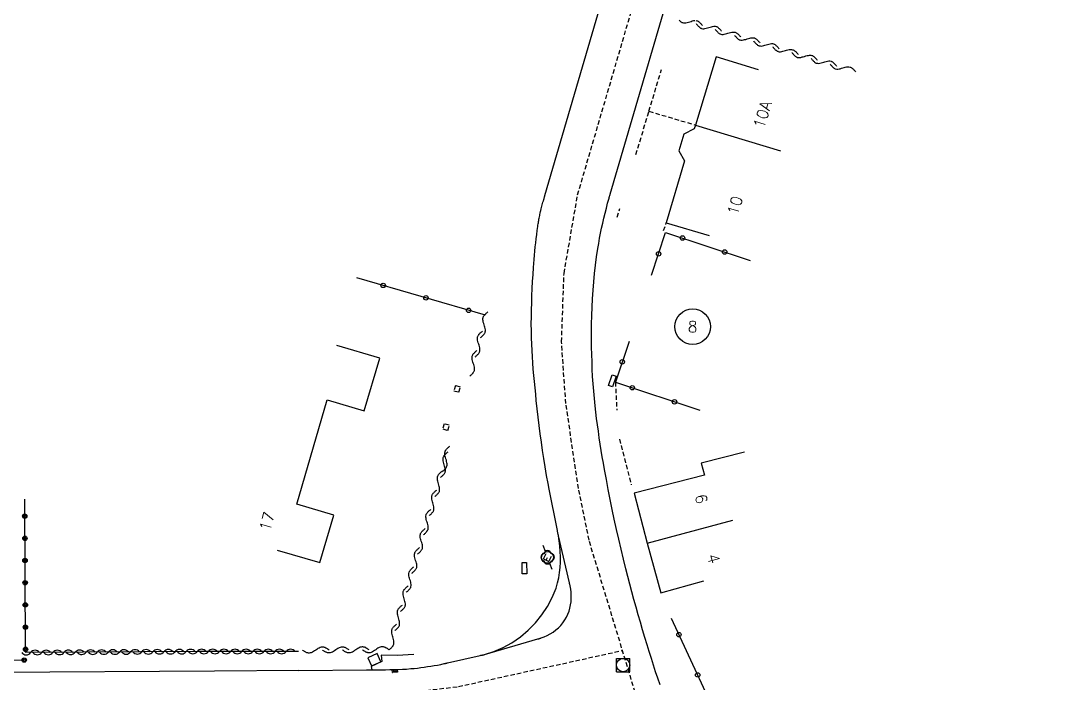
# Model space of a CAD drawing. Header units: millimetres. Extents: x 107999 to 109001, y 146999 to 148001.
# Drawn here: x 108109.5 to 108225.8, y 147468.5 to 147543.1 of the extents above; entities that cross this region are included whole.
import ezdxf
from ezdxf.enums import TextEntityAlignment as Align

# ---------------------------------------------------------------- set-up
doc = ezdxf.new("R2010")
doc.units = ezdxf.units.MM
doc.linetypes.add('DASHED', pattern=[0.75, 0.5, -0.25])
doc.layers.get('0').update_dxf_attribs({"linetype": 'CONTINUOUS'})
for name, color, linetype in [('W0001', 6, 'DASHED'), ('W0008', 7, 'CONTINUOUS'), ('W0100', 7, 'CONTINUOUS'), ('W0112', 1, 'DASHED'), ('W0300', 7, 'CONTINUOUS'), ('W0310', 3, 'CONTINUOUS'), ('W0322', 7, 'CONTINUOUS'), ('W0334', 7, 'CONTINUOUS'), ('W0400', 7, 'CONTINUOUS'), ('W0420', 7, 'CONTINUOUS'), ('W0471', 7, 'CONTINUOUS'), ('W0991', 7, 'CONTINUOUS'), ('W1102', 7, 'CONTINUOUS')]:
    doc.layers.add(name, color=color, linetype=linetype)
doc.styles.get("Standard").update_dxf_attribs({"font": 'romans.shx', "width": 0.85})

# ---------------------------------------------------------------- blocks, each defined once
blk = doc.blocks.new('T400')
for p, q in [((-0.15, 0.3), (0.15, 0.3)), ((-0.15, -0.25), (-0.15, 0.3)), ((-0.15, 0.15), (0.15, 0.15)), ((-0.15, 0), (0.15, 0)), ((0.15, 0.3), (0.15, -0.25)), ((-0.15, -0.15), (0.15, -0.15)), ((-0.15, -0.25), (-0.15, -0.3)), ((-0.15, -0.3), (0.15, -0.3)), ((0.15, -0.3), (0.15, -0.25))]:
    blk.add_line(p, q)
blk = doc.blocks.new('t310o')
at = {"color": 0, "linetype": 'Continuous'}
for centre, start, end in [((-0.5, 0.38), 216.8699, 323.1304), ((0.5, -0.37), 36.8699, 143.1303)]:
    blk.add_arc(centre, 0.625, start, end, dxfattribs=at)
blk = doc.blocks.new('t322o')
at = {"color": 0, "linetype": 'Continuous'}
for radius in [0.25, 0.15]:
    blk.add_circle((0, 0), radius, dxfattribs=at)
blk = doc.blocks.new('T471')
for p, q in [((-0.333334, 0.333334), (-0.333334, -0.333334)), ((-0.333334, 0.333334), (0.333334, 0.333334)), ((-0.333334, 0), (0, 0)), ((0.500001, 0.500001), (1.000002, 1.000002)), ((-0.500001, -0.500001), (-1.000002, -1.000002)), ((-0.333334, -0.333334), (0.333334, -0.333334))]:
    blk.add_line(p, q)
blk.add_ellipse((0, 0), major_axis=(0.471405, 0.471405), ratio=1, start_param=5.4977871438, end_param=11.780972451)
blk = doc.blocks.new('T420')
for p, q in [((0.75, 0.75), (-0.75, 0.75)), ((-0.75, 0.75), (-0.75, -0.75)), ((0.75, 0.75), (0.75, -0.75)), ((0.75, -0.75), (-0.75, -0.75))]:
    blk.add_line(p, q)
blk.add_ellipse((0, 0), major_axis=(-0.53, 0.53), ratio=1, start_param=3.926991, end_param=10.210176)

msp = doc.modelspace()

# ---------------------------------------------------------------- linework, layer by layer
at = {"layer": 'W0001'}
for points in [[(108189.67, 147438.31), (108185.67, 147449.11), (108180.15, 147462.47), (108173.43, 147484.62), (108172.26, 147490.44), (108170.82, 147500), (108170.34, 147506.94), (108170.62, 147514.66), (108172.15, 147523.5), (108203.24, 147629.78), (108211.31, 147657.53), (108223.87, 147700.75), (108225.04, 147707.36), (108225.12, 147716.66), (108224.59, 147727.77), (108224.77, 147745.03), (108226.95, 147755.03), (108229.61, 147761.78), (108233.59, 147771.02)], [(108140.79, 147467.47), (108151.09, 147467.56), (108155.12, 147467.7), (108158.73, 147468.14), (108177.2, 147472.2)]]:
    msp.add_lwpolyline(points, dxfattribs=at)
at = {"layer": 'W0008'}
for points in [[(108169.87, 147485.72), (108168.91, 147490.55), (108168.91, 147490.55), (108168.91, 147490.59), (108168.9, 147490.64), (108168.89, 147490.69), (108168.88, 147490.73), (108168.88, 147490.78), (108168.87, 147490.81), (108168.86, 147490.86), (108168.84, 147490.91), (108168.84, 147490.95), (108168.83, 147491), (108168.83, 147491), (108168.66, 147491.92), (108168.49, 147492.86), (108168.34, 147493.8), (108168.2, 147494.72), (108168.07, 147495.66), (108167.95, 147496.59), (108167.82, 147497.53), (108167.71, 147498.47), (108167.6, 147499.41), (108167.5, 147500.36), (108167.43, 147501.06), (108167.36, 147501.77), (108167.29, 147502.47), (108167.23, 147503.17), (108167.16, 147503.88), (108167.11, 147504.58), (108167.06, 147505.28), (108167.02, 147505.98), (108166.98, 147506.69), (108166.96, 147507.39), (108166.96, 147507.39), (108166.95, 147508.19), (108166.94, 147508.98), (108166.95, 147509.77), (108166.95, 147510.56), (108166.98, 147511.36), (108167.01, 147512.14), (108167.05, 147512.94), (108167.09, 147513.73), (108167.14, 147514.52), (108167.2, 147515.31), (108167.23, 147515.78), (108167.27, 147516.23), (108167.3, 147516.7), (108167.34, 147517.17), (108167.39, 147517.64), (108167.44, 147518.09), (108167.49, 147518.56), (108167.55, 147519.03), (108167.61, 147519.48), (108167.67, 147519.95), (108167.67, 147519.95), (108167.69, 147520.08), (108167.71, 147520.22), (108167.73, 147520.36), (108167.75, 147520.48), (108167.77, 147520.62), (108167.8, 147520.77), (108167.82, 147520.89), (108167.85, 147521.03), (108167.88, 147521.16), (108167.9, 147521.3), (108167.94, 147521.45), (108167.97, 147521.61), (108168.01, 147521.75), (108168.05, 147521.91), (108168.09, 147522.06), (108168.12, 147522.22), (108168.17, 147522.36), (108168.21, 147522.52), (108168.25, 147522.67), (108168.3, 147522.83), (108168.31, 147522.88), (108168.33, 147522.94), (108168.35, 147523), (108168.37, 147523.06), (108168.38, 147523.11), (108168.4, 147523.17), (108168.41, 147523.23), (108168.44, 147523.3), (108168.45, 147523.34), (108168.47, 147523.41), (108189.14, 147594.08)], [(108181.44, 147468.33), (108181.18, 147469.08), (108180.93, 147469.81), (108180.69, 147470.56), (108180.45, 147471.31), (108180.21, 147472.08), (108179.98, 147472.83), (108179.72, 147473.67), (108179.46, 147474.53), (108179.21, 147475.38), (108178.97, 147476.23), (108178.73, 147477.09), (108178.49, 147477.95), (108178.26, 147478.81), (108178.02, 147479.67), (108177.8, 147480.53), (108177.59, 147481.39), (108177.3, 147482.5), (108177.04, 147483.61), (108176.78, 147484.73), (108176.52, 147485.84), (108176.28, 147486.97), (108176.04, 147488.08), (108175.81, 147489.2), (108175.59, 147490.33), (108175.38, 147491.45), (108175.17, 147492.58), (108175.17, 147492.58), (108175.05, 147493.3), (108174.92, 147494.02), (108174.8, 147494.73), (108174.7, 147495.44), (108174.59, 147496.16), (108174.48, 147496.88), (108174.38, 147497.59), (108174.29, 147498.31), (108174.2, 147499.03), (108174.12, 147499.75), (108174.12, 147499.75), (108174.04, 147500.58), (108173.97, 147501.41), (108173.9, 147502.22), (108173.84, 147503.05), (108173.8, 147503.88), (108173.77, 147504.7), (108173.73, 147505.52), (108173.71, 147506.34), (108173.7, 147507.17), (108173.7, 147508), (108173.71, 147508.95), (108173.73, 147509.91), (108173.77, 147510.84), (108173.82, 147511.8), (108173.88, 147512.75), (108173.96, 147513.69), (108174.05, 147514.64), (108174.16, 147515.58), (108174.29, 147516.53), (108174.43, 147517.47), (108174.43, 147517.47), (108174.52, 147518.03), (108174.62, 147518.61), (108174.73, 147519.17), (108174.85, 147519.75), (108174.97, 147520.31), (108175.1, 147520.88), (108175.23, 147521.44), (108175.38, 147522), (108175.52, 147522.56), (108175.69, 147523.12), (108175.69, 147523.12), (108175.7, 147523.17), (108175.71, 147523.22), (108175.73, 147523.27), (108175.74, 147523.31), (108175.75, 147523.36), (108175.77, 147523.41), (108175.78, 147523.45), (108175.8, 147523.5), (108175.8, 147523.55), (108175.82, 147523.59), (108184.69, 147553.94)], [(108140.77, 147469.96), (108148.38, 147470.02), (108148.41, 147470.02), (108148.44, 147470.02), (108148.46, 147470.02), (108148.49, 147470.02), (108148.52, 147470.03), (108148.54, 147470.03), (108148.57, 147470.03), (108148.59, 147470.03), (108148.62, 147470.03), (108148.65, 147470.03), (108148.65, 147470.03), (108149.12, 147470.03), (108149.59, 147470.03), (108150.07, 147470.03), (108150.55, 147470.03), (108151.02, 147470.05), (108151.49, 147470.06), (108151.96, 147470.06), (108152.44, 147470.09), (108152.91, 147470.11), (108153.38, 147470.16), (108153.76, 147470.19), (108154.14, 147470.22), (108154.52, 147470.27), (108154.89, 147470.31), (108155.27, 147470.38), (108155.64, 147470.44), (108156.02, 147470.5), (108156.39, 147470.56), (108156.76, 147470.64), (108157.13, 147470.72), (108157.13, 147470.72), (108157.17, 147470.73), (108157.2, 147470.73), (108157.24, 147470.75), (108157.27, 147470.75), (108157.31, 147470.77), (108157.34, 147470.77), (108157.38, 147470.78), (108157.42, 147470.78), (108157.45, 147470.8), (108157.49, 147470.8), (108161.2, 147471.64), (108161.24, 147471.66), (108161.29, 147471.66), (108161.34, 147471.67), (108161.39, 147471.69), (108161.44, 147471.69), (108161.48, 147471.7), (108161.53, 147471.72), (108161.58, 147471.72), (108161.62, 147471.73), (108161.67, 147471.75), (108162.73, 147472.08), (108163.77, 147472.52), (108164.76, 147473.08), (108165.71, 147473.73), (108166.59, 147474.48), (108167.41, 147475.31), (108168.14, 147476.2), (108168.77, 147477.16), (108169.3, 147478.17), (108169.72, 147479.22), (108169.72, 147479.22), (108169.88, 147479.8), (108170.02, 147480.38), (108170.12, 147480.97), (108170.18, 147481.56), (108170.22, 147482.16), (108170.22, 147482.75), (108170.2, 147483.34), (108170.15, 147483.94), (108170.08, 147484.53), (108169.98, 147485.11), (108169.98, 147485.11), (108169.98, 147485.17), (108169.96, 147485.23), (108169.95, 147485.3), (108169.94, 147485.36), (108169.92, 147485.42), (108169.91, 147485.48), (108169.9, 147485.55), (108169.89, 147485.61), (108169.88, 147485.67), (108169.87, 147485.72), (108169.87, 147485.72)], [(108161.67, 147471.75), (108167.69, 147473.5), (108167.73, 147473.52), (108167.76, 147473.53), (108167.8, 147473.53), (108167.83, 147473.55), (108167.87, 147473.56), (108167.9, 147473.56), (108167.94, 147473.58), (108167.97, 147473.59), (108168.01, 147473.59), (108168.04, 147473.61), (108168.39, 147473.73), (108168.73, 147473.89), (108169.07, 147474.08), (108169.39, 147474.28), (108169.7, 147474.52), (108169.98, 147474.77), (108170.25, 147475.03), (108170.49, 147475.33), (108170.71, 147475.64), (108170.9, 147475.97), (108171.05, 147476.28), (108171.18, 147476.62), (108171.28, 147476.97), (108171.36, 147477.33), (108171.41, 147477.67), (108171.44, 147478.03), (108171.44, 147478.41), (108171.41, 147478.77), (108171.38, 147479.11), (108171.31, 147479.47), (108171.31, 147479.47), (108171.3, 147479.5), (108171.3, 147479.53), (108171.29, 147479.58), (108171.28, 147479.61), (108171.27, 147479.66), (108171.26, 147479.69), (108171.25, 147479.72), (108171.24, 147479.77), (108171.23, 147479.8), (108171.23, 147479.83), (108169.98, 147485.11)]]:
    msp.add_lwpolyline(points, dxfattribs=at)
msp.add_lwpolyline([(108140.77, 147469.95), (108131.28, 147469.87), (108106.52, 147469.72), (108082.14, 147469.61), (108054.8, 147469.4), (108031.05, 147469.25), (108012.26, 147469.15), (108006.73, 147469.07), (108006.93, 147464.2), (108011.78, 147464.19), (108031.54, 147464.29), (108064.13, 147464.52), (108082.46, 147464.63), (108125.46, 147464.92, -0.408606), (108127.53, 147462.57), (108123.89, 147445.9), (108122.47, 147439.44)], format="xyb", dxfattribs=at)
at = {"layer": 'W0100'}
for points in [[(108192.51, 147537.58), (108187.73, 147539.03), (108185.41, 147531.36), (108185.28, 147530.94), (108184.1, 147530.34), (108183.52, 147528.47), (108184.19, 147527.33), (108182.13, 147520.33), (108186.94, 147518.92)], [(108138.34, 147483.48), (108143.15, 147482.09), (108144.7, 147487.45), (108140.55, 147488.66), (108143.96, 147500.42), (108148.14, 147499.2), (108149.88, 147505.12), (108145.07, 147506.53)], [(108190.91, 147494.52), (108186.06, 147493.28), (108186.41, 147491.94), (108178.52, 147489.92), (108179.97, 147484.3), (108181.53, 147478.7), (108186.34, 147480.03)], [(108148.53, 147471.39), (108148.94, 147470.47), (108149.99, 147470.94), (108149.58, 147471.86), (108148.53, 147471.39)]]:
    msp.add_lwpolyline(points, dxfattribs=at)
at = {"layer": 'W0112'}
for points in [[(108178.71, 147528.05), (108180.18, 147532.91), (108181.58, 147537.61)], [(108180.18, 147532.91), (108185.41, 147531.36)], [(108176.61, 147521), (108176.91, 147521.98)], [(108181.81, 147519.47), (108182.13, 147520.33)], [(108158.39, 147502.02), (108158.22, 147501.44), (108158.8, 147501.28), (108158.96, 147501.86), (108158.39, 147502.02)], [(108176.4, 147502.41), (108176.55, 147499.27)], [(108157.14, 147497.72), (108156.97, 147497.14), (108157.55, 147496.97), (108157.71, 147497.55), (108157.14, 147497.72)], [(108176.86, 147496), (108178.19, 147490.86)]]:
    msp.add_lwpolyline(points, dxfattribs=at)
at = {"layer": 'W0300'}
for centre, radius, start, end in [((108168.77, 147483.05), 0.401, 6.7098, 173.2902), ((108169.12, 147482.7), 0.409, 276.5819, 83.4181), ((108168.41, 147482.7), 0.393, 96.8428, 263.1572), ((108168.77, 147482.34), 0.401, 186.7098, 353.2902)]:
    msp.add_arc(centre, radius, start, end, dxfattribs=at)
at = {"layer": 'W0310'}
for points in [[(108183.57, 147543.16), (108183.62, 147543.11), (108183.67, 147543.06), (108183.72, 147543.02), (108183.77, 147542.97), (108183.83, 147542.94), (108183.88, 147542.91), (108183.95, 147542.89), (108184.07, 147542.86), (108184.2, 147542.86), (108184.34, 147542.88), (108184.48, 147542.91), (108184.62, 147542.95), (108184.76, 147542.98), (108184.91, 147543.03), (108185.05, 147543.08), (108185.19, 147543.11), (108185.32, 147543.12)], [(108185.45, 147543.12), (108185.58, 147543.09), (108185.63, 147543.08), (108185.7, 147543.05), (108185.75, 147543.02), (108185.8, 147542.97), (108185.85, 147542.94), (108185.91, 147542.89), (108185.95, 147542.84), (108186, 147542.78), (108186.05, 147542.73), (108186.1, 147542.67), (108186.15, 147542.62), (108186.2, 147542.56)], [(108185.48, 147542.78), (108185.53, 147542.72), (108185.57, 147542.66), (108185.62, 147542.61), (108185.67, 147542.56), (108185.72, 147542.5), (108185.77, 147542.45), (108185.82, 147542.41), (108185.88, 147542.36), (108185.93, 147542.31), (108185.98, 147542.28), (108186.04, 147542.25), (108186.1, 147542.23), (108186.22, 147542.2), (108186.35, 147542.2), (108186.48, 147542.22), (108186.62, 147542.25), (108186.77, 147542.3), (108186.91, 147542.34), (108187.06, 147542.39), (108187.2, 147542.42), (108187.34, 147542.45), (108187.48, 147542.48), (108187.61, 147542.48), (108187.73, 147542.45), (108187.8, 147542.44), (108187.85, 147542.41), (108187.91, 147542.38), (108187.96, 147542.33), (108188.01, 147542.28), (108188.06, 147542.23), (108188.11, 147542.19), (108188.16, 147542.14), (108188.21, 147542.08), (108188.26, 147542.03), (108188.3, 147541.97), (108188.35, 147541.91)], [(108187.63, 147542.12), (108187.68, 147542.06), (108187.73, 147542.02), (108187.78, 147541.95), (108187.83, 147541.91), (108187.88, 147541.84), (108187.93, 147541.8), (108187.98, 147541.75), (108188.03, 147541.72), (108188.09, 147541.67), (108188.14, 147541.64), (108188.2, 147541.61), (108188.26, 147541.59), (108188.38, 147541.56), (108188.51, 147541.56), (108188.65, 147541.58), (108188.79, 147541.61), (108188.93, 147541.66), (108189.07, 147541.7), (108189.21, 147541.73), (108189.35, 147541.78), (108189.49, 147541.81), (108189.63, 147541.83), (108189.76, 147541.81), (108189.88, 147541.8), (108189.95, 147541.78), (108190, 147541.75), (108190.05, 147541.72), (108190.11, 147541.67), (108190.16, 147541.64), (108190.21, 147541.59), (108190.27, 147541.55), (108190.31, 147541.48), (108190.36, 147541.44), (108190.41, 147541.38), (108190.46, 147541.33), (108190.51, 147541.27)], [(108189.79, 147541.48), (108189.84, 147541.42), (108189.88, 147541.38), (108189.93, 147541.31), (108189.98, 147541.27), (108190.03, 147541.2), (108190.08, 147541.16), (108190.13, 147541.11), (108190.18, 147541.06), (108190.23, 147541.02), (108190.29, 147540.98), (108190.34, 147540.95), (108190.41, 147540.94), (108190.53, 147540.92), (108190.66, 147540.91), (108190.8, 147540.94), (108190.94, 147540.97), (108191.08, 147541), (108191.22, 147541.05), (108191.37, 147541.09), (108191.51, 147541.12), (108191.65, 147541.16), (108191.79, 147541.19), (108191.91, 147541.19), (108192.04, 147541.16), (108192.1, 147541.14), (108192.16, 147541.11), (108192.21, 147541.08), (108192.27, 147541.03), (108192.31, 147540.98), (108192.37, 147540.94), (108192.41, 147540.89), (108192.47, 147540.84), (108192.52, 147540.78), (108192.56, 147540.73), (108192.61, 147540.67), (108192.66, 147540.61)], [(108191.95, 147540.83), (108191.99, 147540.77), (108192.04, 147540.72), (108192.09, 147540.66), (108192.14, 147540.61), (108192.19, 147540.55), (108192.23, 147540.5), (108192.29, 147540.45), (108192.34, 147540.41), (108192.39, 147540.36), (108192.45, 147540.33), (108192.5, 147540.3), (108192.56, 147540.28), (108192.69, 147540.27), (108192.81, 147540.25), (108192.95, 147540.28), (108193.09, 147540.31), (108193.23, 147540.34), (108193.38, 147540.39), (108193.52, 147540.44), (108193.66, 147540.47), (108193.8, 147540.5), (108193.95, 147540.53), (108194.07, 147540.53), (108194.2, 147540.5), (108194.26, 147540.48), (108194.31, 147540.45), (108194.37, 147540.42), (108194.42, 147540.38), (108194.47, 147540.33), (108194.52, 147540.28), (108194.57, 147540.23), (108194.62, 147540.19), (108194.67, 147540.12), (108194.72, 147540.08), (108194.77, 147540.02), (108194.81, 147539.95)], [(108194.09, 147540.17), (108194.14, 147540.11), (108194.19, 147540.06), (108194.24, 147540), (108194.29, 147539.95), (108194.34, 147539.89), (108194.39, 147539.84), (108194.44, 147539.8), (108194.49, 147539.77), (108194.55, 147539.72), (108194.6, 147539.69), (108194.66, 147539.66), (108194.72, 147539.64), (108194.84, 147539.61), (108194.97, 147539.61), (108195.11, 147539.62), (108195.25, 147539.66), (108195.39, 147539.7), (108195.53, 147539.75), (108195.67, 147539.78), (108195.81, 147539.83), (108195.95, 147539.86), (108196.09, 147539.88), (108196.22, 147539.86), (108196.34, 147539.84), (108196.41, 147539.83), (108196.46, 147539.8), (108196.52, 147539.77), (108196.57, 147539.72), (108196.62, 147539.69), (108196.67, 147539.64), (108196.73, 147539.59), (108196.77, 147539.53), (108196.82, 147539.48), (108196.88, 147539.42), (108196.92, 147539.38), (108196.97, 147539.31)], [(108196.25, 147539.53), (108196.3, 147539.47), (108196.34, 147539.42), (108196.39, 147539.36), (108196.45, 147539.31), (108196.49, 147539.25), (108196.54, 147539.2), (108196.59, 147539.16), (108196.64, 147539.11), (108196.7, 147539.06), (108196.75, 147539.03), (108196.8, 147539), (108196.87, 147538.98), (108196.99, 147538.97), (108197.12, 147538.95), (108197.26, 147538.98), (108197.4, 147539.02), (108197.54, 147539.05), (108197.68, 147539.09), (108197.83, 147539.14), (108197.97, 147539.17), (108198.11, 147539.2), (108198.24, 147539.22), (108198.38, 147539.22), (108198.5, 147539.2), (108198.56, 147539.19), (108198.62, 147539.16), (108198.67, 147539.12), (108198.73, 147539.08), (108198.78, 147539.03), (108198.83, 147538.98), (108198.88, 147538.94), (108198.93, 147538.89), (108198.98, 147538.83), (108199.03, 147538.78), (108199.08, 147538.72), (108199.12, 147538.66)], [(108198.41, 147538.88), (108198.45, 147538.81), (108198.5, 147538.77), (108198.55, 147538.7), (108198.6, 147538.66), (108198.65, 147538.59), (108198.7, 147538.55), (108198.75, 147538.5), (108198.8, 147538.45), (108198.85, 147538.41), (108198.91, 147538.38), (108198.96, 147538.34), (108199.02, 147538.33), (108199.15, 147538.31), (108199.27, 147538.3), (108199.41, 147538.33), (108199.55, 147538.36), (108199.7, 147538.39), (108199.84, 147538.44), (108199.98, 147538.48), (108200.12, 147538.52), (108200.27, 147538.55), (108200.41, 147538.58), (108200.53, 147538.58), (108200.66, 147538.55), (108200.72, 147538.53), (108200.77, 147538.5), (108200.83, 147538.47), (108200.88, 147538.42), (108200.93, 147538.38), (108200.98, 147538.33), (108201.03, 147538.28), (108201.09, 147538.23), (108201.13, 147538.17), (108201.18, 147538.12), (108201.23, 147538.06), (108201.27, 147538)], [(108200.55, 147538.22), (108200.6, 147538.16), (108200.65, 147538.11), (108200.7, 147538.05), (108200.75, 147538), (108200.8, 147537.94), (108200.85, 147537.89), (108200.9, 147537.84), (108200.95, 147537.81), (108201.01, 147537.77), (108201.06, 147537.73), (108201.12, 147537.7), (108201.18, 147537.69), (108201.3, 147537.66), (108201.43, 147537.66), (108201.57, 147537.67), (108201.71, 147537.7), (108201.85, 147537.75), (108201.99, 147537.8), (108202.13, 147537.83), (108202.27, 147537.88), (108202.41, 147537.91), (108202.55, 147537.92), (108202.68, 147537.91), (108202.8, 147537.89), (108202.87, 147537.88), (108202.92, 147537.84), (108202.98, 147537.81), (108203.03, 147537.77), (108203.09, 147537.73), (108203.13, 147537.69), (108203.19, 147537.64), (108203.23, 147537.58), (108203.28, 147537.53), (108203.34, 147537.47), (108203.38, 147537.42), (108203.43, 147537.36)], [(108161.23, 147507.42), (108161.28, 147507.47), (108161.34, 147507.53), (108161.4, 147507.58), (108161.45, 147507.61), (108161.5, 147507.67), (108161.55, 147507.72), (108161.59, 147507.78), (108161.63, 147507.83), (108161.67, 147507.89), (108161.7, 147507.94), (108161.73, 147508), (108161.75, 147508.06), (108161.77, 147508.19), (108161.77, 147508.31), (108161.74, 147508.45), (108161.71, 147508.59), (108161.67, 147508.73), (108161.62, 147508.88), (108161.58, 147509.02), (108161.53, 147509.16), (108161.51, 147509.3), (108161.48, 147509.44), (108161.48, 147509.56), (108161.51, 147509.69), (108161.53, 147509.75), (108161.55, 147509.8), (108161.59, 147509.86), (108161.62, 147509.91), (108161.66, 147509.97), (108161.71, 147510.02), (108161.77, 147510.06), (108161.81, 147510.12), (108161.87, 147510.17), (108161.92, 147510.22), (108161.98, 147510.27), (108162.04, 147510.31)], [(108160.62, 147505.27), (108160.68, 147505.31), (108160.73, 147505.36), (108160.79, 147505.41), (108160.84, 147505.45), (108160.89, 147505.52), (108160.94, 147505.56), (108160.98, 147505.61), (108161.02, 147505.67), (108161.06, 147505.72), (108161.09, 147505.78), (108161.12, 147505.83), (108161.14, 147505.89), (108161.16, 147506.02), (108161.16, 147506.14), (108161.14, 147506.28), (108161.11, 147506.42), (108161.06, 147506.56), (108161.02, 147506.7), (108160.97, 147506.84), (108160.93, 147506.98), (108160.9, 147507.12), (108160.88, 147507.27), (108160.88, 147507.39), (108160.9, 147507.52), (108160.92, 147507.58), (108160.95, 147507.62), (108160.98, 147507.69), (108161.02, 147507.73), (108161.05, 147507.8), (108161.1, 147507.84), (108161.15, 147507.89), (108161.2, 147507.95), (108161.26, 147508), (108161.31, 147508.05), (108161.38, 147508.09), (108161.43, 147508.14)], [(108160.01, 147503.09), (108160.07, 147503.14), (108160.12, 147503.19), (108160.18, 147503.23), (108160.23, 147503.28), (108160.28, 147503.34), (108160.33, 147503.39), (108160.38, 147503.44), (108160.41, 147503.5), (108160.45, 147503.55), (108160.48, 147503.61), (108160.51, 147503.66), (108160.53, 147503.72), (108160.55, 147503.84), (108160.55, 147503.97), (108160.53, 147504.11), (108160.5, 147504.25), (108160.46, 147504.39), (108160.41, 147504.53), (108160.37, 147504.67), (108160.32, 147504.81), (108160.29, 147504.95), (108160.27, 147505.09), (108160.27, 147505.22), (108160.29, 147505.34), (108160.31, 147505.41), (108160.34, 147505.47), (108160.37, 147505.52), (108160.41, 147505.58), (108160.45, 147505.62), (108160.49, 147505.69), (108160.54, 147505.73), (108160.59, 147505.78), (108160.65, 147505.83), (108160.7, 147505.89), (108160.77, 147505.94), (108160.82, 147505.98)], [(108156.91, 147492.33), (108156.96, 147492.38), (108157.02, 147492.42), (108157.08, 147492.47), (108157.13, 147492.52), (108157.18, 147492.58), (108157.23, 147492.62), (108157.28, 147492.67), (108157.32, 147492.73), (108157.36, 147492.78), (108157.39, 147492.84), (108157.41, 147492.89), (108157.44, 147492.95), (108157.46, 147493.08), (108157.46, 147493.2), (108157.45, 147493.34), (108157.41, 147493.48), (108157.38, 147493.62), (108157.33, 147493.77), (108157.29, 147493.91), (108157.25, 147494.05), (108157.22, 147494.19), (108157.2, 147494.33), (108157.2, 147494.45), (108157.23, 147494.58), (108157.25, 147494.64), (108157.27, 147494.69), (108157.3, 147494.75), (108157.34, 147494.8), (108157.38, 147494.86), (108157.43, 147494.91), (108157.48, 147494.95), (108157.53, 147495.02), (108157.59, 147495.06), (108157.64, 147495.11), (108157.7, 147495.16), (108157.76, 147495.2)], [(108156.71, 147491.69), (108156.77, 147491.73), (108156.83, 147491.78), (108156.88, 147491.83), (108156.94, 147491.88), (108156.99, 147491.94), (108157.04, 147491.98), (108157.09, 147492.03), (108157.13, 147492.09), (108157.17, 147492.14), (108157.2, 147492.2), (108157.23, 147492.25), (108157.25, 147492.31), (108157.27, 147492.44), (108157.27, 147492.56), (108157.25, 147492.7), (108157.22, 147492.83), (108157.18, 147492.97), (108157.13, 147493.12), (108157.09, 147493.27), (108157.05, 147493.41), (108157.02, 147493.55), (108157.01, 147493.69), (108157.01, 147493.81), (108157.03, 147493.94), (108157.05, 147494), (108157.08, 147494.05), (108157.11, 147494.11), (108157.15, 147494.16), (108157.2, 147494.22), (108157.24, 147494.27), (108157.29, 147494.31), (108157.34, 147494.38), (108157.4, 147494.42), (108157.45, 147494.47), (108157.52, 147494.52), (108157.57, 147494.56)], [(108156.07, 147489.53), (108156.13, 147489.58), (108156.19, 147489.62), (108156.24, 147489.67), (108156.3, 147489.72), (108156.35, 147489.78), (108156.4, 147489.83), (108156.45, 147489.88), (108156.49, 147489.94), (108156.53, 147489.98), (108156.56, 147490.05), (108156.59, 147490.09), (108156.61, 147490.16), (108156.62, 147490.28), (108156.62, 147490.41), (108156.61, 147490.55), (108156.58, 147490.67), (108156.54, 147490.81), (108156.49, 147490.97), (108156.45, 147491.11), (108156.41, 147491.25), (108156.38, 147491.39), (108156.37, 147491.53), (108156.37, 147491.66), (108156.39, 147491.78), (108156.41, 147491.84), (108156.44, 147491.89), (108156.47, 147491.95), (108156.51, 147492), (108156.55, 147492.06), (108156.6, 147492.11), (108156.65, 147492.16), (108156.7, 147492.22), (108156.76, 147492.27), (108156.81, 147492.31), (108156.88, 147492.36), (108156.93, 147492.41)], [(108155.43, 147487.38), (108155.49, 147487.42), (108155.55, 147487.47), (108155.6, 147487.52), (108155.66, 147487.56), (108155.71, 147487.62), (108155.76, 147487.67), (108155.8, 147487.72), (108155.85, 147487.78), (108155.89, 147487.83), (108155.92, 147487.89), (108155.95, 147487.94), (108155.97, 147488), (108155.98, 147488.12), (108155.98, 147488.25), (108155.97, 147488.39), (108155.94, 147488.52), (108155.9, 147488.66), (108155.85, 147488.81), (108155.81, 147488.95), (108155.77, 147489.09), (108155.74, 147489.23), (108155.73, 147489.38), (108155.73, 147489.5), (108155.75, 147489.62), (108155.77, 147489.69), (108155.8, 147489.73), (108155.83, 147489.8), (108155.87, 147489.84), (108155.91, 147489.91), (108155.96, 147489.95), (108156.01, 147490), (108156.06, 147490.06), (108156.12, 147490.11), (108156.17, 147490.16), (108156.23, 147490.2), (108156.29, 147490.25)], [(108154.79, 147485.22), (108154.84, 147485.27), (108154.91, 147485.31), (108154.96, 147485.36), (108155.02, 147485.41), (108155.06, 147485.47), (108155.12, 147485.52), (108155.16, 147485.56), (108155.2, 147485.62), (108155.24, 147485.67), (108155.27, 147485.73), (108155.3, 147485.78), (108155.32, 147485.84), (108155.34, 147485.97), (108155.34, 147486.09), (108155.33, 147486.23), (108155.3, 147486.38), (108155.26, 147486.52), (108155.21, 147486.66), (108155.16, 147486.8), (108155.12, 147486.94), (108155.09, 147487.08), (108155.08, 147487.22), (108155.08, 147487.34), (108155.1, 147487.47), (108155.12, 147487.53), (108155.15, 147487.58), (108155.18, 147487.64), (108155.22, 147487.69), (108155.27, 147487.75), (108155.31, 147487.8), (108155.36, 147487.84), (108155.41, 147487.91), (108155.47, 147487.95), (108155.52, 147488), (108155.59, 147488.05), (108155.64, 147488.09)], [(108154.14, 147483.06), (108154.2, 147483.11), (108154.26, 147483.16), (108154.31, 147483.2), (108154.37, 147483.25), (108154.42, 147483.31), (108154.47, 147483.36), (108154.52, 147483.41), (108154.56, 147483.47), (108154.6, 147483.52), (108154.63, 147483.58), (108154.66, 147483.62), (108154.68, 147483.69), (108154.7, 147483.81), (108154.7, 147483.94), (108154.68, 147484.08), (108154.65, 147484.2), (108154.61, 147484.34), (108154.56, 147484.5), (108154.52, 147484.64), (108154.48, 147484.78), (108154.45, 147484.92), (108154.44, 147485.06), (108154.44, 147485.19), (108154.46, 147485.31), (108154.48, 147485.38), (108154.51, 147485.42), (108154.54, 147485.48), (108154.58, 147485.53), (108154.62, 147485.59), (108154.67, 147485.64), (108154.72, 147485.69), (108154.77, 147485.75), (108154.83, 147485.8), (108154.88, 147485.84), (108154.95, 147485.89), (108155, 147485.94)], [(108153.5, 147480.91), (108153.56, 147480.95), (108153.62, 147481), (108153.67, 147481.05), (108153.73, 147481.09), (108153.78, 147481.16), (108153.83, 147481.2), (108153.88, 147481.25), (108153.92, 147481.31), (108153.96, 147481.36), (108153.99, 147481.42), (108154.02, 147481.47), (108154.04, 147481.53), (108154.05, 147481.66), (108154.05, 147481.78), (108154.04, 147481.92), (108154.01, 147482.05), (108153.97, 147482.19), (108153.92, 147482.34), (108153.88, 147482.48), (108153.84, 147482.62), (108153.81, 147482.77), (108153.8, 147482.91), (108153.8, 147483.03), (108153.82, 147483.16), (108153.84, 147483.22), (108153.87, 147483.27), (108153.9, 147483.33), (108153.94, 147483.38), (108153.98, 147483.44), (108154.03, 147483.48), (108154.08, 147483.53), (108154.13, 147483.59), (108154.19, 147483.64), (108154.24, 147483.69), (108154.3, 147483.73), (108154.36, 147483.78)], [(108152.86, 147478.75), (108152.91, 147478.8), (108152.98, 147478.84), (108153.03, 147478.89), (108153.09, 147478.94), (108153.13, 147479), (108153.19, 147479.05), (108153.23, 147479.09), (108153.27, 147479.16), (108153.31, 147479.2), (108153.34, 147479.27), (108153.37, 147479.31), (108153.39, 147479.38), (108153.41, 147479.5), (108153.41, 147479.62), (108153.4, 147479.77), (108153.37, 147479.91), (108153.33, 147480.05), (108153.28, 147480.19), (108153.24, 147480.33), (108153.2, 147480.47), (108153.17, 147480.61), (108153.16, 147480.75), (108153.16, 147480.88), (108153.18, 147481), (108153.2, 147481.06), (108153.23, 147481.11), (108153.26, 147481.17), (108153.3, 147481.22), (108153.34, 147481.28), (108153.38, 147481.33), (108153.44, 147481.38), (108153.48, 147481.44), (108153.54, 147481.48), (108153.59, 147481.53), (108153.66, 147481.58), (108153.71, 147481.62)], [(108152.21, 147476.59), (108152.27, 147476.64), (108152.33, 147476.69), (108152.38, 147476.73), (108152.44, 147476.78), (108152.49, 147476.84), (108152.54, 147476.89), (108152.59, 147476.94), (108152.63, 147477), (108152.67, 147477.05), (108152.7, 147477.11), (108152.73, 147477.16), (108152.75, 147477.22), (108152.77, 147477.34), (108152.77, 147477.47), (108152.75, 147477.61), (108152.72, 147477.73), (108152.68, 147477.88), (108152.63, 147478.03), (108152.59, 147478.17), (108152.55, 147478.31), (108152.52, 147478.45), (108152.51, 147478.59), (108152.51, 147478.72), (108152.53, 147478.84), (108152.55, 147478.91), (108152.58, 147478.95), (108152.61, 147479.02), (108152.65, 147479.06), (108152.7, 147479.12), (108152.74, 147479.17), (108152.79, 147479.22), (108152.84, 147479.28), (108152.9, 147479.33), (108152.95, 147479.38), (108153.02, 147479.42), (108153.07, 147479.47)], [(108151.57, 147474.44), (108151.63, 147474.48), (108151.69, 147474.53), (108151.74, 147474.58), (108151.8, 147474.62), (108151.85, 147474.69), (108151.9, 147474.73), (108151.95, 147474.78), (108151.99, 147474.84), (108152.03, 147474.89), (108152.06, 147474.95), (108152.09, 147475), (108152.11, 147475.06), (108152.12, 147475.19), (108152.12, 147475.31), (108152.11, 147475.45), (108152.08, 147475.58), (108152.04, 147475.72), (108151.99, 147475.88), (108151.95, 147476.02), (108151.91, 147476.16), (108151.88, 147476.3), (108151.87, 147476.44), (108151.87, 147476.56), (108151.89, 147476.69), (108151.91, 147476.75), (108151.94, 147476.8), (108151.97, 147476.86), (108152.01, 147476.91), (108152.05, 147476.97), (108152.1, 147477.02), (108152.15, 147477.06), (108152.2, 147477.12), (108152.26, 147477.17), (108152.31, 147477.22), (108152.38, 147477.27), (108152.43, 147477.31)], [(108150.93, 147472.28), (108150.98, 147472.33), (108151.05, 147472.38), (108151.1, 147472.42), (108151.16, 147472.47), (108151.2, 147472.53), (108151.26, 147472.58), (108151.3, 147472.62), (108151.34, 147472.69), (108151.38, 147472.73), (108151.41, 147472.8), (108151.44, 147472.84), (108151.46, 147472.91), (108151.48, 147473.03), (108151.48, 147473.16), (108151.47, 147473.3), (108151.44, 147473.44), (108151.4, 147473.58), (108151.35, 147473.72), (108151.31, 147473.86), (108151.27, 147474), (108151.24, 147474.14), (108151.23, 147474.28), (108151.23, 147474.41), (108151.25, 147474.53), (108151.27, 147474.59), (108151.3, 147474.64), (108151.33, 147474.7), (108151.37, 147474.75), (108151.41, 147474.81), (108151.45, 147474.86), (108151.51, 147474.91), (108151.55, 147474.97), (108151.61, 147475.02), (108151.66, 147475.06), (108151.73, 147475.11), (108151.78, 147475.16)], [(108140.75, 147472.09), (108129.5, 147472.09), (108109.98, 147471.96)], [(108144.18, 147472.25), (108144.12, 147472.3), (108144.05, 147472.33), (108143.99, 147472.38), (108143.93, 147472.42), (108143.87, 147472.45), (108143.8, 147472.48), (108143.73, 147472.52), (108143.67, 147472.55), (108143.61, 147472.56), (108143.55, 147472.58), (108143.48, 147472.59), (108143.42, 147472.59), (108143.3, 147472.58), (108143.17, 147472.55), (108143.05, 147472.48), (108142.92, 147472.42), (108142.8, 147472.33), (108142.68, 147472.25), (108142.55, 147472.17), (108142.43, 147472.09), (108142.3, 147472.02), (108142.18, 147471.95), (108142.05, 147471.92), (108141.93, 147471.91), (108141.87, 147471.91), (108141.8, 147471.92), (108141.74, 147471.94), (108141.68, 147471.95), (108141.62, 147471.98), (108141.55, 147472), (108141.49, 147472.05), (108141.43, 147472.08), (108141.37, 147472.11), (108141.3, 147472.16), (108141.24, 147472.19), (108141.18, 147472.23)], [(108146.43, 147472.27), (108146.37, 147472.31), (108146.3, 147472.34), (108146.23, 147472.39), (108146.18, 147472.42), (108146.12, 147472.45), (108146.05, 147472.5), (108145.98, 147472.52), (108145.92, 147472.55), (108145.86, 147472.56), (108145.8, 147472.58), (108145.73, 147472.59), (108145.67, 147472.59), (108145.55, 147472.58), (108145.43, 147472.55), (108145.3, 147472.5), (108145.18, 147472.42), (108145.05, 147472.34), (108144.93, 147472.27), (108144.8, 147472.17), (108144.68, 147472.09), (108144.55, 147472.03), (108144.43, 147471.97), (108144.3, 147471.94), (108144.18, 147471.92), (108144.12, 147471.92), (108144.05, 147471.94), (108143.99, 147471.95), (108143.93, 147471.97), (108143.87, 147472), (108143.8, 147472.03), (108143.74, 147472.06), (108143.68, 147472.09), (108143.62, 147472.12), (108143.55, 147472.17), (108143.49, 147472.2), (108143.43, 147472.25)], [(108148.68, 147472.28), (108148.62, 147472.33), (108148.55, 147472.36), (108148.48, 147472.41), (108148.43, 147472.44), (108148.37, 147472.47), (108148.3, 147472.52), (108148.23, 147472.53), (108148.17, 147472.56), (108148.11, 147472.58), (108148.05, 147472.59), (108147.98, 147472.61), (108147.92, 147472.61), (108147.8, 147472.59), (108147.68, 147472.56), (108147.55, 147472.5), (108147.43, 147472.44), (108147.3, 147472.36), (108147.18, 147472.27), (108147.05, 147472.19), (108146.93, 147472.09), (108146.8, 147472.03), (108146.68, 147471.97), (108146.55, 147471.94), (108146.43, 147471.92), (108146.37, 147471.92), (108146.3, 147471.94), (108146.24, 147471.95), (108146.18, 147471.97), (108146.12, 147472), (108146.05, 147472.03), (108145.99, 147472.06), (108145.93, 147472.09), (108145.87, 147472.14), (108145.8, 147472.19), (108145.74, 147472.22), (108145.68, 147472.27)], [(108150.93, 147472.28), (108150.87, 147472.31), (108150.8, 147472.38), (108150.74, 147472.41), (108150.68, 147472.45), (108150.62, 147472.48), (108150.55, 147472.52), (108150.49, 147472.55), (108150.43, 147472.58), (108150.37, 147472.59), (108150.3, 147472.61), (108150.24, 147472.62), (108150.18, 147472.62), (108150.06, 147472.61), (108149.93, 147472.58), (108149.8, 147472.52), (108149.68, 147472.45), (108149.55, 147472.38), (108149.43, 147472.28), (108149.3, 147472.2), (108149.18, 147472.12), (108149.05, 147472.05), (108148.93, 147471.98), (108148.8, 147471.95), (108148.68, 147471.94), (108148.62, 147471.94), (108148.55, 147471.95), (108148.49, 147471.97), (108148.43, 147471.98), (108148.37, 147472.02), (108148.3, 147472.03), (108148.24, 147472.08), (108148.18, 147472.11), (108148.12, 147472.14), (108148.05, 147472.19), (108147.99, 147472.22), (108147.93, 147472.27)]]:
    msp.add_lwpolyline(points, dxfattribs=at)
at = {"layer": 'W0322'}
for points in [[(108180.46, 147514.45), (108182.05, 147519.27), (108191.55, 147516.12)], [(108161.8, 147509.94), (108147.3, 147514.17)], [(108177.94, 147507), (108176.4, 147502.41), (108185.89, 147499.27)], [(108110.03, 147472.33), (108109.93, 147489.23)], [(108188.98, 147462.28), (108182.72, 147475.8)], [(108109.87, 147471.12), (108097.92, 147470.97)]]:
    msp.add_lwpolyline(points, dxfattribs=at)
for centre in [(108183.95, 147518.64), (108181.26, 147516.86), (108188.7, 147517.06), (108150.27, 147513.3), (108155.08, 147511.91), (108159.88, 147510.5), (108177.17, 147504.7), (108178.3, 147501.78), (108183.05, 147500.2), (108183.55, 147473.98), (108185.66, 147469.45)]:
    msp.add_circle(centre, 0.25, dxfattribs=at)
at = {"layer": 'W0334'}
msp.add_lwpolyline([(108153.71, 147471.75), (108151.85, 147471.63), (108150.03, 147471.67), (108150.1, 147470.95), (108148.9, 147470.4), (108148.98, 147470.02)], dxfattribs=at)
at = {"layer": 'W0471'}
for points in [[(108176.02, 147503.23), (108176.48, 147503.08), (108176.09, 147501.89), (108175.62, 147502.05), (108176.02, 147503.23)], [(108165.91, 147482.09), (108166.41, 147482.09), (108166.42, 147480.84), (108165.92, 147480.84), (108165.91, 147482.09)]]:
    msp.add_lwpolyline(points, dxfattribs=at)
at = {"layer": 'W0991'}
msp.add_circle((108185.09, 147508.66), 2, dxfattribs=at)
at = {"layer": 'W1102'}
for points in [[(108185.41, 147531.36), (108194.98, 147528.45)], [(108179.97, 147484.3), (108189.63, 147486.88)]]:
    msp.add_lwpolyline(points, dxfattribs=at)

# ---------------------------------------------------------------- block references
at = {"layer": 'W0310'}
for p, rotation in [((108110.6, 147471.97), 180.3751458087862), ((108111.85, 147471.98), 180.3751458087862), ((108113.1, 147471.98), 180.3751458087862), ((108114.35, 147471.99), 180.3751458087862), ((108115.6, 147472), 180.3751458087862), ((108116.85, 147472.01), 180.3751458087862), ((108118.1, 147472.02), 180.3751458087862), ((108119.35, 147472.03), 180.3751458087862), ((108120.6, 147472.03), 180.3751458087862), ((108121.85, 147472.04), 180.3751458087862), ((108123.1, 147472.05), 180.3751458087862), ((108124.35, 147472.06), 180.3751458087862), ((108125.6, 147472.07), 180.3751458087862), ((108126.85, 147472.07), 180.3751458087862), ((108128.1, 147472.08), 180.3751458087862), ((108129.35, 147472.09), 180.3751458087862), ((108130.6, 147472.09), 179.9906962179142), ((108131.85, 147472.09), 179.9906962179142), ((108133.1, 147472.09), 179.9906962179142), ((108134.35, 147472.09), 179.9906962179142), ((108135.6, 147472.09), 179.9906962179142), ((108136.85, 147472.09), 179.9906962179142), ((108138.1, 147472.09), 179.9906962179142), ((108139.35, 147472.09), 179.9906962179142)]:
    msp.add_blockref('t310o', p, dxfattribs=dict(at, rotation=rotation))
at = {"layer": 'W0322'}
for p, rotation in [((108109.94, 147487.33), 90.32297755423215), ((108109.96, 147484.83), 90.32297755423215), ((108109.97, 147482.33), 90.32297755423215), ((108109.98, 147479.83), 90.32297755423215), ((108110, 147477.33), 90.32297755423215), ((108110.01, 147474.83), 90.32297755423215), ((108110.03, 147472.33), 90.32297755423215), ((108109.87, 147471.12), 180.7212336401462)]:
    msp.add_blockref('t322o', p, dxfattribs=dict(at, rotation=rotation))
at = {"layer": 'W0400', "rotation": 272.1723474513795}
msp.add_blockref('T400', (108151.56, 147469.9), dxfattribs=at)
at = {"layer": 'W0420', "rotation": 180.4790927080232}
msp.add_blockref('T420', (108177.27, 147470.56), dxfattribs=at)
at = {"layer": 'W0471', "rotation": 64.66350752626019}
msp.add_blockref('T471', (108168.76, 147482.68), dxfattribs=at)

# ---------------------------------------------------------------- texts
at = {"layer": 'W0991'}
for s, rotation, p in [('10A', 73, (108192.95, 147532.52)), ('10', 73, (108189.85, 147522.29)), ('6', 285, (108186.07, 147489.27)), ('17', 74, (108137.2, 147486.73)), ('4', 285, (108187.45, 147482.54))]:
    msp.add_text(s, height=1.25, rotation=rotation, dxfattribs=at).set_placement(p, align=Align.MIDDLE)
msp.add_text('8', height=1.25, dxfattribs=at).set_placement((108185.09, 147508.66), align=Align.MIDDLE)

doc.saveas('drawing.dxf')
